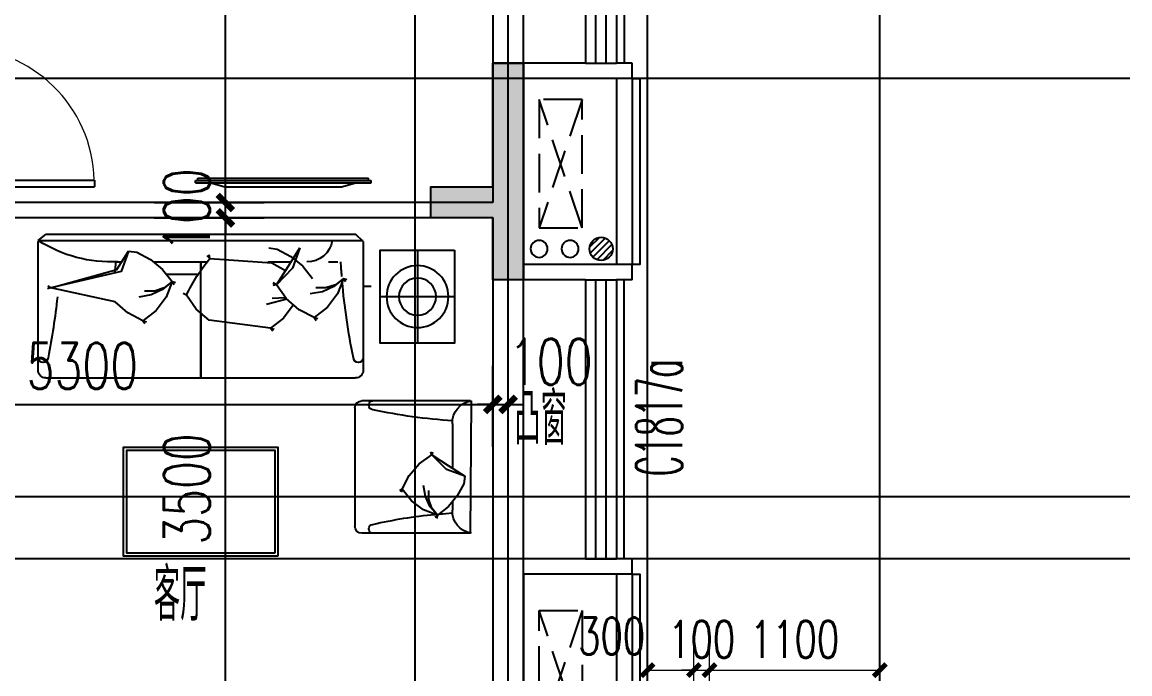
# Model space of a CAD drawing. Extents: x -129588 to 17450, y 1144 to 109436.
# Drawn here: x -1652 to 5501, y 88655 to 92862 of the extents above; entities that cross this region are included whole.
import ezdxf

# ---------------------------------------------------------------- set-up
doc = ezdxf.new("R2010")
doc.units = 0
doc.header["$LTSCALE"] = 1000
doc.header["$MEASUREMENT"] = 0
doc.linetypes.add('DASH', pattern=[0.35, 0.25, -0.1])
for name, color, linetype in [('_S-YS(雨水管)', 3, 'Continuous'), ('_S-空调立管', 7, 'Continuous'), ('A-看线', 105, 'Continuous'), ('A-空调室外机', 5, 'DASH'), ('A-第三道尺寸线', 105, 'Continuous'), ('A-线脚看线', 9, 'Continuous'), ('DOTE', 16, 'Continuous'), ('NL', 5, 'Continuous'), ('PUB_HATCH', 8, 'Continuous'), ('PUB_TEXT', 7, 'Continuous'), ('WALL', 2, 'Continuous'), ('WINDOW', 4, 'Continuous'), ('WINDOW_TEXT', 7, 'Continuous'), ('剪力墙', 6, 'Continuous'), ('栏杆', 142, 'Continuous')]:
    doc.layers.add(name, color=color, linetype=linetype)
for name, color, linetype, plot in [('A-area(算全面积)', 21, 'Continuous', False), ('A-area(算半面积)', 23, 'Continuous', False), ('A-FUR', 8, 'Continuous', False)]:
    doc.layers.add(name, color=color, linetype=linetype, plot=plot)
doc.layers.add('A-第四道尺寸线(线脚尺寸)', color=105, linetype='Continuous', lineweight=5)
doc.styles.add('_TCH_DIM_T3', font='SIMPLEX.shx', dxfattribs={"width": 0.705882, "bigfont": 'GBCBIG.shx'})
doc.styles.add('_TCH_WINDOW', font='SIMPLEX.shx', dxfattribs={"width": 0.7, "height": 3.5, "bigfont": 'GBCBIG.shx'})
doc.styles.get("Standard").update_dxf_attribs({"font": 'gbenor.shx', "width": 0.7, "bigfont": 'gbcbig.shx'})
doc.dimstyles.new('_TCH_ARCH&&100', dxfattribs={"dimtxt": 297.5, "dimasz": 100, "dimexe": 250, "dimexo": 300, "dimgap": 100, "dimtad": 1, "dimdec": 0, "dimzin": 0, "dimdsep": 46, "dimtxsty": '_TCH_DIM_T3', "dimblk": 'ARCHTICK', "dimcen": 0.09, "dimclrt": 7, "dimazin": 2, "dimtfac": 1, "dimtdec": 0, "dimtix": 1, "dimtmove": 2, "dimatfit": 3, "dimfxl": 0, "dimtolj": 1, "dimtzin": 0, "dimarcsym": 0})
doc.dimstyles.new('_TCH_ARCH&&80', dxfattribs={"dimtxt": 238, "dimasz": 80, "dimexe": 200, "dimexo": 240, "dimgap": 80, "dimtad": 1, "dimdec": 0, "dimzin": 0, "dimdsep": 46, "dimtxsty": '_TCH_DIM_T3', "dimblk": 'ARCHTICK', "dimcen": 0.09, "dimclrt": 7, "dimazin": 2, "dimtfac": 1, "dimtdec": 0, "dimtix": 1, "dimtmove": 2, "dimatfit": 3, "dimfxl": 0, "dimtolj": 1, "dimtzin": 0, "dimarcsym": 0})

# ---------------------------------------------------------------- blocks, each defined once
blk = doc.blocks.new('zhouxianssceng0329')
at = {"layer": 'DOTE'}
for p, q in [((886.3, 144298.2), (886.3, 156469.4)), ((1486.3, 147398.2), (1486.3, 156469.4)), ((3886.3, 132089.9), (3886.3, 156469.4)), ((5501.3, 151898.2), (-20013.7, 151898.2)), ((5501.3, 149198.2), (-22013.7, 149198.2)), ((5501.3, 148798.2), (-44988.6, 148798.2))]:
    blk.add_line(p, q, dxfattribs=at)
blk = doc.blocks.new('jgjlq030328')
at = {"layer": 'PUB_HATCH'}
blk.add_hatch(color=256, dxfattribs=at).paths.add_polyline_path([(-244735, 25511.9), (-244735, 24111.9), (-244935, 24111.9), (-244935, 24511.9), (-245335, 24511.9), (-245335, 24711.9), (-244935, 24711.9), (-244935, 25511.9)])
at = {"layer": '剪力墙'}
blk.add_lwpolyline([(-244735, 25511.9), (-244735, 24111.9), (-244935, 24111.9), (-244935, 24511.9), (-245335, 24511.9), (-245335, 24711.9), (-244935, 24711.9), (-244935, 25511.9)], close=True, dxfattribs=at)
blk = doc.blocks.new('A$C40FB7DD8')
at = {"layer": 'A-FUR'}
for p, q in [((41.5, 2879.3), (0, 2829.3)), ((41.5, 2879.3), (41.5, 780.5)), ((878.2, 2880.5), (48.2, 2880.5)), ((878.2, 2880.5), (48.2, 2880.5)), ((0, 2829.3), (0, 830.5)), ((928.2, 2830.5), (928.2, 830.5)), ((928.2, 2830.5), (928.2, 830.5)), ((178.2, 2380.5), (178.2, 2340.1)), ((178.2, 2380.5), (178.2, 2340.1)), ((178.2, 2136.3), (178.2, 1788.7)), ((178.2, 2136.3), (178.2, 1788.7)), ((258.2, 2052.9), (258.2, 1846.2)), ((258.2, 2052.9), (258.2, 1846.2)), ((928.2, 1830.5), (178.2, 1830.5)), ((178.2, 1830.5), (234.9, 1830.5)), ((928.2, 1830.5), (178.2, 1830.5)), ((178.2, 1830.5), (234.9, 1830.5)), ((508.2, 1830.5), (928.2, 1830.5)), ((508.2, 1830.5), (928.2, 1830.5)), ((178.2, 1396.7), (178.2, 1246.9)), ((178.2, 1396.7), (178.2, 1246.9)), ((178.2, 1005.8), (178.2, 945.4)), ((178.2, 1005.8), (178.2, 945.4)), ((48.2, 780.5), (0, 830.5)), ((1075.8, 88.2), (1075.8, 790.2)), ((1120.8, 835.2), (1885.8, 835.2)), ((1930.8, 88.2), (1930.8, 790.2)), ((48.2, 780.5), (878.2, 780.5)), ((48.2, 780.5), (878.2, 780.5)), ((403.2, 670.5), (403.2, 190.5)), ((403.2, 670.5), (403.2, 190.5)), ((103.2, 430.5), (703.2, 430.5)), ((1224.3, 205.2), (1511.1, 205.2)), ((1728.1, 205.2), (1782.4, 205.2)), ((1930.8, 88.2), (1076.9, 82.1))]:
    blk.add_line(p, q, dxfattribs=at)
for points in [[(108.7, 2296.4), (240.3, 2344.4), (346.7, 2797.9), (228.5, 2371.8), (108.7, 2296.4)], [(108.7, 2296.4), (240.3, 2344.4), (346.7, 2797.9), (228.5, 2371.8), (108.7, 2296.4)], [(346.7, 2797.9), (335.5, 2818.2)], [(346.7, 2797.9), (335.5, 2818.2)], [(346.7, 2797.9), (351.9, 2820.8)], [(346.7, 2797.9), (351.9, 2820.8)], [(558.7, 2203.4), (508, 2301.4), (436, 2383.9), (346.7, 2797.9)], [(558.7, 2203.4), (508, 2301.4), (436, 2383.9), (346.7, 2797.9)], [(108.7, 2296.4), (116.7, 2242), (163.4, 2154.2), (227.2, 2077.4), (306.1, 2015.1)], [(108.7, 2296.4), (116.7, 2242), (163.4, 2154.2), (227.2, 2077.4), (306.1, 2015.1)], [(306.1, 2015.1), (358.2, 2076.9), (392.2, 2149.6), (406.1, 2229.1)], [(306.1, 2015.1), (358.2, 2076.9), (392.2, 2149.6), (406.1, 2229.1)], [(306.1, 2015.1), (406.1, 2054.1), (492.6, 2118.4), (558.7, 2203.4), (577.5, 2190.4)], [(306.1, 2015.1), (406.1, 2054.1), (492.6, 2118.4), (558.7, 2203.4), (577.5, 2190.4)], [(306.1, 2015.1), (346.8, 2066.1), (367.7, 2128.1), (367.2, 2193.4)], [(306.1, 2015.1), (346.8, 2066.1), (367.7, 2128.1), (367.2, 2193.4)], [(558.7, 2203.4), (564.9, 2180.8)], [(558.7, 2203.4), (564.9, 2180.8)], [(306.1, 2015.1), (312.3, 1992.4)], [(306.1, 2015.1), (324.9, 2002.1)], [(306.1, 2015.1), (312.3, 1992.4)], [(306.1, 2015.1), (324.9, 2002.1)], [(394.2, 1922.8), (383.8, 1943.3)], [(394.2, 1922.8), (383.8, 1943.3)], [(606, 1379.1), (555.5, 1776.4), (483.5, 1858.8), (394.2, 1922.8)], [(606, 1379.1), (555.5, 1776.4), (483.5, 1858.8), (394.2, 1922.8)], [(157, 1771.5), (140.8, 1789.4)], [(157, 1771.5), (140.8, 1789.4)], [(157, 1771.5), (133.8, 1775)], [(157, 1771.5), (133.8, 1775)], [(157, 1771.5), (185.8, 1370.1), (234.4, 1282.6)], [(157, 1771.5), (185.8, 1370.1), (234.4, 1282.6)], [(88.4, 1390.3), (96.4, 1335.9), (143.1, 1248.1), (206.9, 1171.3), (285.8, 1109)], [(88.4, 1390.3), (96.4, 1335.9), (143.1, 1248.1), (206.9, 1171.3), (285.8, 1109)], [(326.4, 1341.9), (315.2, 1362.1)], [(326.4, 1341.9), (315.2, 1362.1)], [(326.4, 1341.9), (331.6, 1364.7)], [(326.4, 1341.9), (331.6, 1364.7)], [(411, 1282.1), (415.4, 1368.5)], [(411, 1282.1), (415.4, 1368.5)], [(419, 1274.8), (454.1, 1405)], [(419, 1274.8), (454.1, 1405)], [(459.1, 1232.4), (542.6, 1295.7), (606, 1379.1)], [(459.1, 1232.4), (542.6, 1295.7), (606, 1379.1)], [(606, 1379.1), (624.9, 1365.3)], [(606, 1379.1), (612.4, 1355.7)], [(606, 1379.1), (624.9, 1365.3)], [(606, 1379.1), (612.4, 1355.7)], [(88.4, 1190.3), (220, 1238.3), (326.4, 1341.9), (208.2, 1265.8), (88.4, 1190.3)], [(88.4, 1190.3), (220, 1238.3), (326.4, 1341.9), (208.2, 1265.8), (88.4, 1190.3)], [(538.4, 1097.4), (487.7, 1195.4), (415.6, 1277.8), (326.4, 1341.9)], [(538.4, 1097.4), (487.7, 1195.4), (415.6, 1277.8), (326.4, 1341.9)], [(285.8, 909), (337.8, 970.9), (371.8, 1043.5), (385.7, 1123)], [(285.8, 909), (337.8, 970.9), (371.8, 1043.5), (385.7, 1123)], [(285.8, 909), (385.8, 948.1), (472.2, 1012.4), (538.4, 1097.4), (557.1, 1084.4)], [(285.8, 909), (385.8, 948.1), (472.2, 1012.4), (538.4, 1097.4), (557.1, 1084.4)], [(285.8, 909), (326.5, 960), (347.4, 1022.1), (346.9, 1087.3)], [(285.8, 909), (326.5, 960), (347.4, 1022.1), (346.9, 1087.3)], [(538.4, 1097.4), (544.5, 1074.7)], [(538.4, 1097.4), (544.5, 1074.7)], [(285.8, 909), (291.9, 886.4)], [(285.8, 909), (304.5, 896)], [(285.8, 909), (291.9, 886.4)], [(285.8, 909), (304.5, 896)], [(335.5, 780.5), (335.5, 730.5)], [(1645.6, 529.3), (1557.4, 483.7), (1483.2, 418.8), (1425.6, 338.5)], [(1815.1, 302), (1780, 391.9), (1722.1, 469.8), (1645.6, 529.3), (1657.4, 546.2)], [(1645.6, 529.3), (1666, 534.9)], [(1815.1, 302), (1759.5, 348.8), (1694.1, 379.4), (1622.5, 391.9)], [(1425.6, 338.5), (1405, 343.2)], [(1425.6, 338.5), (1407.4, 328.4)], [(1562, 124.3), (1518.8, 242.7), (1425.6, 338.5), (1494.1, 232.2), (1562, 124.3)], [(1562, 124.3), (1610.9, 131.5), (1689.9, 173.5), (1759.1, 230.9), (1815.1, 302)], [(1815.1, 302), (1769.3, 338.6), (1713.4, 357.4), (1654.7, 356.9)], [(1815.1, 302), (1826.9, 318.8)], [(1815.1, 302), (1835.5, 307.5)]]:
    blk.add_lwpolyline(points, dxfattribs=at)
for points in [[(2077.4, 1330.5), (1377.4, 1330.5), (1377.4, 2330.5), (2077.4, 2330.5)], [(2057.4, 1350.5), (1397.4, 1350.5), (1397.4, 2310.5), (2057.4, 2310.5)], [(103.2, 190.5), (703.2, 190.5), (703.2, 670.5), (103.2, 670.5)], [(103.2, 190.5), (703.2, 190.5), (703.2, 670.5), (103.2, 670.5)]]:
    blk.add_lwpolyline(points, close=True, dxfattribs=at)
for radius in [200, 200, 120, 120]:
    blk.add_circle((403.2, 430.5), radius, dxfattribs=at)
for centre, radius, start, end in [((-691.2, 2409.1), 870.5, 357.129, 32.68925), ((-691.2, 2409.1), 870.5, 357.129, 32.68925), ((796.2, 2848.5), 32, 272.87671, 87.12329), ((796.2, 2848.5), 32, 272.87671, 87.12329), ((878.2, 2830.5), 50, 0, 90), ((878.2, 2830.5), 50, 0, 90), ((-79.7, 7198.9), 4469.4, 276.22845, 281.32246), ((-79.7, 7198.9), 4469.4, 276.22845, 281.32246), ((17.7, 4838), 2462.8, 273.73773, 275.43738), ((17.7, 4838), 2462.8, 273.73773, 275.43738), ((893.1, 878.9), 1157, 115.54225, 129.51011), ((893.1, 878.9), 1157, 115.54225, 129.51011), ((20.8, 1137.9), 157.6, 277.53796, 2.71358), ((20.8, 1137.9), 157.6, 277.53796, 2.71358), ((-20, -2497.3), 3428.8, 85.0947, 86.69097), ((-20, -2497.3), 3428.8, 85.0947, 86.69097), ((-55.1, -3291.8), 4223.3, 78.34832, 85.12174), ((-55.1, -3291.8), 4223.3, 78.34832, 85.12174), ((796.2, 812.4), 32, 272.87671, 87.12329), ((796.2, 812.4), 32, 272.87671, 87.12329), ((878.2, 830.5), 50, 270, 0), ((878.2, 830.5), 50, 270, 0), ((1120.8, 790.2), 45, 90, 180), ((1120.8, 790.2), 45, 90, 180), ((1885.8, 790.2), 45, 0, 90), ((1104.6, 716.4), 28.8, 2.87671, 177.12329), ((1104.6, 716.4), 28.8, 2.87671, 177.12329), ((-2199, -8.8), 3410.7, 3.59076, 12.30096), ((-2199, -8.8), 3410.7, 3.59076, 12.30096), ((4880.8, 26.8), 3085.9, 167.06015, 174.57772), ((1902.1, 716.4), 28.8, 2.87671, 177.12329), ((4880.8, 26.8), 3085.9, 175.0947, 176.69097), ((1217.6, 63.5), 141.9, 87.28642, 172.46204), ((1789.1, 63.5), 141.9, 7.53796, 92.71358)]:
    blk.add_arc(centre, radius, start, end, dxfattribs=at)
blk = doc.blocks.new('32Y54')
at = {"linetype": 'DASH', "ltscale": 20}
for p, q in [((-6926.5, 151563.5), (-6926.5, 152666.1)), ((-6911.2, 152666.1), (-6926.5, 152666.1)), ((-6911.2, 151548.5), (-6911.2, 152682.5)), ((-6911.2, 151548.5), (-6911.2, 152682.5)), ((-6896.2, 152682.5), (-6911.2, 152682.5)), ((-6896.2, 151548.5), (-6896.2, 152682.5)), ((-6896.2, 152590), (-6868.9, 152491.4)), ((-6868.9, 152491.4), (-6868.9, 151747.1)), ((-6896.2, 151648.5), (-6868.9, 151747.1)), ((-6896.2, 151548.5), (-6911.2, 151548.5))]:
    blk.add_line(p, q, dxfattribs=at)
at = {"linetype": 'ByBlock', "ltscale": 20}
blk.add_line((-6911.2, 151563.5), (-6926.5, 151563.5), dxfattribs=at)
blk = doc.blocks.new('ktswaj')
at = {"linetype": 'DASH'}
blk.add_lwpolyline([(15990.1, 179082.6), (15990.1, 178253.3), (16268.4, 178253.3), (16268.4, 179082.6)], close=True, dxfattribs=at)
for points in [[(15990.1, 179082.6), (16268.4, 178253.3)], [(15990.1, 178253.3), (16268.4, 179082.6)]]:
    blk.add_lwpolyline(points, dxfattribs=at)
blk = doc.blocks.new('$TCHSYS$WIN2D')
for p, q in [((-0.5, 0.5), (0.5, 0.5)), ((-0.5, 0.5), (-0.5, -0.5)), ((0.5, 0.5), (0.5, -0.5)), ((0.5, 0.1667), (-0.5, 0.1667)), ((0.5, -0.1667), (-0.5, -0.1667)), ((-0.5, -0.5), (0.5, -0.5))]:
    blk.add_line(p, q)
blk = doc.blocks.new('$DorLib2D$00000001')
for p, q in [((0.45, 0.975), (0.5, 0.975)), ((0.45, 0), (0.45, 0.975)), ((0.5, 0), (0.5, 0.975)), ((0.5, 0), (0.45, 0))]:
    blk.add_line(p, q)
at = {"lineweight": 13}
blk.add_arc((0.475, 0), 0.975, 91.46928, 180, dxfattribs=at)
blk = doc.blocks.new('_ArchTick')
at = {"color": 0, "linetype": 'ByBlock', "const_width": 0.4}
blk.add_lwpolyline([(-0.5, -0.5), (0.5, 0.5)], dxfattribs=at)
blk = doc.blocks.new('*D1097')
at = {"layer": 'A-第三道尺寸线', "color": 0, "lineweight": -2, "transparency": 16777216}
for p, q in [((8680, 183711.7), (9389.2, 183711.7)), ((9139.2, 180211.7), (9139.2, 183711.7)), ((8680, 180211.7), (9389.2, 180211.7))]:
    blk.add_line(p, q, dxfattribs=at)
at = {"layer": 'Defpoints', "color": 0, "transparency": 16777216}
for p in [(8380, 183711.7), (9139.2, 183711.7), (8380, 180211.7)]:
    blk.add_point(p, dxfattribs=at)
at = {"layer": 'A-第三道尺寸线', "color": 0, "lineweight": -2, "transparency": 16777216, "xscale": 100, "yscale": 100, "zscale": 100}
for p, rotation in [((9139.2, 183711.7), 90), ((9139.2, 180211.7), 270)]:
    blk.add_blockref('_ArchTick', p, dxfattribs=dict(at, rotation=rotation))
at = {"layer": 'A-第三道尺寸线', "color": 7, "transparency": 16777216, "insert": (8890.5, 181961.7), "char_height": 297.5, "attachment_point": 5, "rotation": 90, "style": '_TCH_DIM_T3'}
blk.add_mtext('\\A1;3500', dxfattribs=at)
blk = doc.blocks.new('*D1098')
at = {"layer": 'A-第三道尺寸线', "color": 0, "lineweight": -2, "transparency": 16777216}
for p, q in [((9139.2, 180211.7), (9139.2, 180311.7)), ((8680, 180211.7), (9389.2, 180211.7)), ((9139.2, 180111.7), (9139.2, 180211.7)), ((8680, 180111.7), (9389.2, 180111.7)), ((9139.2, 180111.7), (9139.2, 180011.7))]:
    blk.add_line(p, q, dxfattribs=at)
at = {"layer": 'Defpoints', "color": 0, "transparency": 16777216}
for p in [(8380, 180211.7), (9139.2, 180211.7), (8380, 180111.7)]:
    blk.add_point(p, dxfattribs=at)
at = {"layer": 'A-第三道尺寸线', "color": 0, "lineweight": -2, "transparency": 16777216, "xscale": 100, "yscale": 100, "zscale": 100}
for p, rotation in [((9139.2, 180211.7), 270), ((9139.2, 180111.7), 90)]:
    blk.add_blockref('_ArchTick', p, dxfattribs=dict(at, rotation=rotation))
at = {"layer": 'A-第三道尺寸线', "color": 7, "transparency": 16777216, "insert": (8890.5, 180161.7), "char_height": 297.5, "attachment_point": 5, "rotation": 90, "style": '_TCH_DIM_T3'}
blk.add_mtext('\\A1;100', dxfattribs=at)
blk = doc.blocks.new('*D1099')
at = {"layer": 'A-第三道尺寸线', "color": 0, "lineweight": -2, "transparency": 16777216}
for p, q in [((8680, 180111.7), (9389.2, 180111.7)), ((9139.2, 176611.7), (9139.2, 180111.7)), ((8680, 176611.7), (9389.2, 176611.7))]:
    blk.add_line(p, q, dxfattribs=at)
at = {"layer": 'Defpoints', "color": 0, "transparency": 16777216}
for p in [(8380, 180111.7), (9139.2, 180111.7), (8380, 176611.7)]:
    blk.add_point(p, dxfattribs=at)
at = {"layer": 'A-第三道尺寸线', "color": 0, "lineweight": -2, "transparency": 16777216, "xscale": 100, "yscale": 100, "zscale": 100}
for p, rotation in [((9139.2, 180111.7), 90), ((9139.2, 176611.7), 270)]:
    blk.add_blockref('_ArchTick', p, dxfattribs=dict(at, rotation=rotation))
at = {"layer": 'A-第三道尺寸线', "color": 7, "transparency": 16777216, "insert": (8890.5, 178361.7), "char_height": 297.5, "attachment_point": 5, "rotation": 90, "style": '_TCH_DIM_T3'}
blk.add_mtext('\\A1;3500', dxfattribs=at)
blk = doc.blocks.new('*D1114')
at = {"layer": 'A-第三道尺寸线', "color": 0, "lineweight": -2, "transparency": 16777216}
for p, q in [((5565.9, 178634.2), (5565.9, 179158)), ((10865.5, 178634.2), (10865.5, 179158)), ((5565.9, 178908), (10865.5, 178908))]:
    blk.add_line(p, q, dxfattribs=at)
at = {"layer": 'Defpoints', "color": 0, "transparency": 16777216}
for p in [(10865.5, 178908), (5565.9, 178334.2), (10865.5, 178334.2)]:
    blk.add_point(p, dxfattribs=at)
at = {"layer": 'A-第三道尺寸线', "color": 0, "lineweight": -2, "transparency": 16777216, "xscale": 100, "yscale": 100, "zscale": 100, "rotation": 180}
blk.add_blockref('_ArchTick', (5565.9, 178908), dxfattribs=at)
at = {"layer": 'A-第三道尺寸线', "color": 0, "lineweight": -2, "transparency": 16777216, "xscale": 100, "yscale": 100, "zscale": 100}
blk.add_blockref('_ArchTick', (10865.5, 178908), dxfattribs=at)
at = {"layer": 'A-第三道尺寸线', "color": 7, "transparency": 16777216, "insert": (8215.7, 179156.8), "char_height": 297.5, "attachment_point": 5, "style": '_TCH_DIM_T3'}
blk.add_mtext('\\A1;5300', dxfattribs=at)
blk = doc.blocks.new('*D1115')
at = {"layer": 'A-第三道尺寸线', "color": 0, "lineweight": -2, "transparency": 16777216}
for p, q in [((10865.5, 178634.2), (10865.5, 179158)), ((10965.5, 178634.2), (10965.5, 179158)), ((10865.5, 178908), (10765.5, 178908)), ((10865.5, 178908), (10965.5, 178908)), ((10965.5, 178908), (11065.5, 178908))]:
    blk.add_line(p, q, dxfattribs=at)
at = {"layer": 'Defpoints', "color": 0, "transparency": 16777216}
for p in [(10965.5, 178908), (10865.5, 178334.2), (10965.5, 178334.2)]:
    blk.add_point(p, dxfattribs=at)
at = {"layer": 'A-第三道尺寸线', "color": 0, "lineweight": -2, "transparency": 16777216, "xscale": 100, "yscale": 100, "zscale": 100}
blk.add_blockref('_ArchTick', (10865.5, 178908), dxfattribs=at)
at = {"layer": 'A-第三道尺寸线', "color": 0, "lineweight": -2, "transparency": 16777216, "xscale": 100, "yscale": 100, "zscale": 100, "rotation": 180}
blk.add_blockref('_ArchTick', (10965.5, 178908), dxfattribs=at)
at = {"layer": 'A-第三道尺寸线', "color": 7, "transparency": 16777216, "insert": (11240.5, 179183), "char_height": 297.5, "attachment_point": 5, "style": '_TCH_DIM_T3'}
blk.add_mtext('\\A1;100', dxfattribs=at)
blk = doc.blocks.new('ssxianjiao0329')
at = {"layer": 'A-线脚看线'}
for points in [[(2236.3, 153798.2), (2236.3, 151998.2)], [(2286.3, 151898.2), (2336.3, 151898.2), (2336.3, 150698.2), (2286.3, 150698.2)], [(2236.3, 148798.2), (2236.3, 150598.2)], [(2286.3, 148698.2), (2336.3, 148698.2), (2336.3, 147498.2)]]:
    blk.add_lwpolyline(points, dxfattribs=at)
blk = doc.blocks.new('*D1567')
at = {"layer": 'A-第四道尺寸线(线脚尺寸)', "color": 0, "lineweight": -2, "transparency": 16777216}
for p, q in [((2386.3, 88438.2), (2386.3, 88878.8)), ((2686.3, 88438.2), (2686.3, 88878.8)), ((2386.3, 88678.8), (2686.3, 88678.8))]:
    blk.add_line(p, q, dxfattribs=at)
at = {"layer": 'Defpoints', "color": 0, "transparency": 16777216}
for p in [(2686.3, 88678.8), (2386.3, 88198.2), (2686.3, 88198.2)]:
    blk.add_point(p, dxfattribs=at)
at = {"layer": 'A-第四道尺寸线(线脚尺寸)', "color": 0, "lineweight": -2, "transparency": 16777216, "xscale": 80, "yscale": 80, "zscale": 80, "rotation": 180}
blk.add_blockref('_ArchTick', (2386.3, 88678.8), dxfattribs=at)
at = {"layer": 'A-第四道尺寸线(线脚尺寸)', "color": 0, "lineweight": -2, "transparency": 16777216, "xscale": 80, "yscale": 80, "zscale": 80}
blk.add_blockref('_ArchTick', (2686.3, 88678.8), dxfattribs=at)
at = {"layer": 'A-第四道尺寸线(线脚尺寸)', "color": 7, "transparency": 16777216, "insert": (2155.1, 88898.8), "char_height": 238, "attachment_point": 5, "style": '_TCH_DIM_T3'}
blk.add_mtext('\\A1;300', dxfattribs=at)
blk = doc.blocks.new('*D1568')
at = {"layer": 'A-第四道尺寸线(线脚尺寸)', "color": 0, "lineweight": -2, "transparency": 16777216}
for p, q in [((2686.3, 88438.2), (2686.3, 88878.8)), ((2786.3, 88438.2), (2786.3, 88878.8)), ((2686.3, 88678.8), (2606.3, 88678.8)), ((2686.3, 88678.8), (2786.3, 88678.8)), ((2786.3, 88678.8), (2866.3, 88678.8))]:
    blk.add_line(p, q, dxfattribs=at)
at = {"layer": 'Defpoints', "color": 0, "transparency": 16777216}
for p in [(2786.3, 88678.8), (2686.3, 88198.2), (2786.3, 88198.2)]:
    blk.add_point(p, dxfattribs=at)
at = {"layer": 'A-第四道尺寸线(线脚尺寸)', "color": 0, "lineweight": -2, "transparency": 16777216, "xscale": 80, "yscale": 80, "zscale": 80}
blk.add_blockref('_ArchTick', (2686.3, 88678.8), dxfattribs=at)
at = {"layer": 'A-第四道尺寸线(线脚尺寸)', "color": 0, "lineweight": -2, "transparency": 16777216, "xscale": 80, "yscale": 80, "zscale": 80, "rotation": 180}
blk.add_blockref('_ArchTick', (2786.3, 88678.8), dxfattribs=at)
at = {"layer": 'A-第四道尺寸线(线脚尺寸)', "color": 7, "transparency": 16777216, "insert": (2736.3, 88877.8), "char_height": 238, "attachment_point": 5, "style": '_TCH_DIM_T3'}
blk.add_mtext('\\A1;100', dxfattribs=at)
blk = doc.blocks.new('*D1569')
at = {"layer": 'A-第四道尺寸线(线脚尺寸)', "color": 0, "lineweight": -2, "transparency": 16777216}
for p, q in [((2786.3, 88438.2), (2786.3, 88878.8)), ((3886.3, 88438.2), (3886.3, 88878.8)), ((2786.3, 88678.8), (3886.3, 88678.8))]:
    blk.add_line(p, q, dxfattribs=at)
at = {"layer": 'Defpoints', "color": 0, "transparency": 16777216}
for p in [(3886.3, 88678.8), (2786.3, 88198.2), (3886.3, 88198.2)]:
    blk.add_point(p, dxfattribs=at)
at = {"layer": 'A-第四道尺寸线(线脚尺寸)', "color": 0, "lineweight": -2, "transparency": 16777216, "xscale": 80, "yscale": 80, "zscale": 80, "rotation": 180}
blk.add_blockref('_ArchTick', (2786.3, 88678.8), dxfattribs=at)
at = {"layer": 'A-第四道尺寸线(线脚尺寸)', "color": 0, "lineweight": -2, "transparency": 16777216, "xscale": 80, "yscale": 80, "zscale": 80}
blk.add_blockref('_ArchTick', (3886.3, 88678.8), dxfattribs=at)
at = {"layer": 'A-第四道尺寸线(线脚尺寸)', "color": 7, "transparency": 16777216, "insert": (3336.3, 88877.8), "char_height": 238, "attachment_point": 5, "style": '_TCH_DIM_T3'}
blk.add_mtext('\\A1;1100', dxfattribs=at)
blk = doc.blocks.new('_LV13')
at = {"color": 0}
for p, q in [((-0.071, 0.495), (-0.495, 0.071)), ((0.183, 0.465), (-0.465, -0.183)), ((0.354, 0.354), (-0.354, -0.354)), ((0.465, 0.183), (-0.183, -0.465)), ((0.495, -0.071), (0.071, -0.495))]:
    blk.add_line(p, q, dxfattribs=at)
blk.add_circle((0, 0), 0.5)
blk = doc.blocks.new('jfajjkjkjh')
at = {"layer": '_S-YS(雨水管)'}
blk.add_lwpolyline([(-74363.3, 58020.6, 1), (-74473.3, 58020.6, 1)], format="xyb", close=True, dxfattribs=at)
at = {"layer": '_S-空调立管'}
blk.add_lwpolyline([(-74163.3, 58020.6, 1), (-74273.3, 58020.6, 1)], format="xyb", close=True, dxfattribs=at)
at = {"layer": 'NL', "ltscale": 0.5, "extrusion": (0, 0, -1), "xscale": -150, "yscale": 150, "zscale": -150}
blk.add_blockref('_LV13', (74018.3, 58020.6), dxfattribs=at)
blk = doc.blocks.new('a6huxing 0323')
at = {"layer": 'A-看线'}
for points in [[(10865.5, 182911.7), (10865.5, 181111.7)], [(10865.5, 179711.7), (10865.5, 177911.7)]]:
    blk.add_lwpolyline(points, dxfattribs=at)
at = {"layer": 'WALL'}
for p, q in [((10865.5, 181111.7), (10865.5, 180211.7)), ((11465.5, 181111.7), (10865.5, 181111.7)), ((11465.5, 181111.7), (11665.5, 181111.7)), ((11765.5, 181111.7), (11665.5, 181111.7)), ((11765.5, 181011.7), (11765.5, 181111.7)), ((11065.5, 181011.7), (11065.5, 180211.7)), ((11565.5, 181011.7), (11065.5, 181011.7)), ((11765.5, 181011.7), (11565.5, 181011.7)), ((10865.5, 180211.7), (7465.5, 180211.7)), ((11065.5, 180211.7), (11065.5, 179811.7)), ((10865.5, 180111.7), (7365.5, 180111.7)), ((10865.5, 180111.7), (10865.5, 179711.7)), ((11565.5, 179811.7), (11065.5, 179811.7)), ((11765.5, 179811.7), (11565.5, 179811.7)), ((11765.5, 179711.7), (11765.5, 179811.7)), ((11465.5, 179711.7), (10865.5, 179711.7)), ((11465.5, 179711.7), (11665.5, 179711.7)), ((11765.5, 179711.7), (11665.5, 179711.7)), ((10865.5, 177911.7), (10865.5, 176611.7)), ((11465.5, 177911.7), (10865.5, 177911.7)), ((11465.5, 177911.7), (11665.5, 177911.7)), ((11765.5, 177911.7), (11665.5, 177911.7)), ((11765.5, 177811.7), (11765.5, 177911.7)), ((11065.5, 177811.7), (11065.5, 176411.7)), ((11565.5, 177811.7), (11065.5, 177811.7)), ((11765.5, 177811.7), (11565.5, 177811.7))]:
    blk.add_line(p, q, dxfattribs=at)
at = {"layer": '栏杆'}
for points in [[(11665.5, 181011.7), (11665.5, 179811.7)], [(11765.5, 181011.7), (11765.5, 179811.7)], [(11665.5, 177811.7), (11665.5, 176611.7)], [(11765.5, 177811.7), (11765.5, 176611.7)]]:
    blk.add_lwpolyline(points, dxfattribs=at)
at = {"xscale": -1, "rotation": 90}
blk.add_blockref('A$C40FB7DD8', (10810.4, 180007), dxfattribs=at)
at = {"layer": 'A-FUR', "color": 8, "linetype": 'DASH', "ltscale": 0.4, "extrusion": (0, 0, -1), "xscale": -1, "zscale": -1, "rotation": 90}
blk.add_blockref('32Y54', (142602.6, 173442.6), dxfattribs=at)
at = {"layer": 'A-空调室外机', "extrusion": (0, 0, -1), "xscale": -1, "zscale": -1, "rotation": 180}
blk.add_blockref('ktswaj', (-27433.9, 359129.7), dxfattribs=at)
at = {"layer": 'A-空调室外机', "extrusion": (0, 0, -1), "zscale": -1}
blk.add_blockref('ktswaj', (-27433.9, -1506.2), dxfattribs=at)
at = {"layer": 'WINDOW'}
ref = blk.add_blockref('$TCHSYS$WIN2D', (11565.5, 182011.7), dxfattribs=dict(at, xscale=1800, yscale=-200, zscale=1800, rotation=270))
ref.add_attrib('A', 'C1817a', (12089.3, 181644.2), dxfattribs={"layer": 'WINDOW_TEXT', "height": 297.5, "rotation": 90, "style": '_TCH_WINDOW', "width": 0.494118})
ref = blk.add_blockref('$DorLib2D$00000001', (7415.5, 180761.7), dxfattribs=dict(at, xscale=900, yscale=900, zscale=900, rotation=270))
ref.add_attrib('A', 'M0923', (7239.3, 180418.7), dxfattribs={"layer": 'WINDOW_TEXT', "height": 297.5, "rotation": 90, "style": '_TCH_WINDOW', "width": 0.494118})
ref = blk.add_blockref('$TCHSYS$WIN2D', (11565.5, 178811.7), dxfattribs=dict(at, xscale=1800, yscale=-200, zscale=1800, rotation=270))
ref.add_attrib('A', 'C1817a', (12089.3, 178444.2), dxfattribs={"layer": 'WINDOW_TEXT', "height": 297.5, "rotation": 90, "style": '_TCH_WINDOW', "width": 0.494118})
at = {"layer": 'PUB_TEXT', "width": 0.7}
for s, p in [('凸窗', (11005.1, 178646)), ('客厅', (8677.2, 177510.4))]:
    blk.add_text(s, height=337.59, dxfattribs=at).set_placement(p)
at = {"layer": 'A-第三道尺寸线'}
for p1, p2, distance, picture, middle in [((8380, 180211.7), (8380, 183711.7), -759.2, '*D1097', (8890.5, 181961.7)), ((8380, 180111.7), (8380, 180211.7), -759.2, '*D1098', (8890.5, 180161.7)), ((8380, 176611.7), (8380, 180111.7), -759.2, '*D1099', (8890.5, 178361.7)), ((5565.9, 178334.2), (10865.5, 178334.2), 573.8, '*D1114', (8215.7, 179156.8))]:
    dim = blk.add_aligned_dim(p1=p1, p2=p2, distance=distance, dimstyle='_TCH_ARCH&&100', dxfattribs=at)
    dim.commit()
    dim.dimension.update_dxf_attribs({"geometry": picture, "text_midpoint": middle})
dim = blk.add_linear_dim(base=(10965.5, 178908), p1=(10865.5, 178334.2), p2=(10965.5, 178334.2), angle=0, dimstyle='_TCH_ARCH&&100', dxfattribs=at)
dim.commit()
dim.dimension.update_dxf_attribs({"geometry": '*D1115', "text_midpoint": (11240.5, 179183), "dimtype": 161})
blk = doc.blocks.new('34cengxianjiao0427')
at = {"layer": 'A-第四道尺寸线(线脚尺寸)'}
dim = blk.add_linear_dim(base=(2686.3, 88678.8), p1=(2386.3, 88198.2), p2=(2686.3, 88198.2), angle=360, dimstyle='_TCH_ARCH&&80', dxfattribs=at)
dim.commit()
dim.dimension.update_dxf_attribs({"geometry": '*D1567', "text_midpoint": (2155.1, 88898.8), "dimtype": 161})
for p1, p2, picture, middle in [((2686.3, 88198.2), (2786.3, 88198.2), '*D1568', (2736.3, 88877.8)), ((2786.3, 88198.2), (3886.3, 88198.2), '*D1569', (3336.3, 88877.8))]:
    dim = blk.add_aligned_dim(p1=p1, p2=p2, distance=480.6, dimstyle='_TCH_ARCH&&80', dxfattribs=at)
    dim.commit()
    dim.dimension.update_dxf_attribs({"geometry": picture, "text_midpoint": middle})

msp = doc.modelspace()

# ---------------------------------------------------------------- block references
msp.add_blockref('zhouxianssceng0329', (0, -59400))
at = {"layer": '剪力墙'}
msp.add_blockref('jgjlq030328', (246321.3, 67086.3), dxfattribs=at)

# ---------------------------------------------------------------- next in the draw order: block references
msp.add_blockref('a6huxing 0323', (-9479.2, -88513.5))

# ---------------------------------------------------------------- next in the draw order: linework, layer by layer
msp.add_lwpolyline([(-3063.7, 73298.2), (1086.3, 73298.2), (1086.3, 73398.2), (4086.3, 73398.2), (4086.3, 73998.2), (4786.3, 73998.2), (4786.3, 80698.2), (4086.3, 80698.2), (4086.3, 83998.2), (-113.7, 83998.2), (-113.7, 84698.2), (2786.3, 84698.2), (2786.3, 88198.2), (2386.3, 88198.2), (2386.3, 94598.2), (1686.3, 94598.2), (1686.3, 95498.2), (-8613.7, 95498.2), (-8613.7, 92698.2), (-20213.7, 92698.2), (-20213.7, 89498.2)])
at = {"layer": 'A-area(算全面积)'}
msp.add_lwpolyline([(-404, 75098.2), (186.3, 75098.2), (186.3, 73498.2), (3986.3, 73498.2), (3986.3, 83898.2), (-213.7, 83898.2), (-213.7, 84798.2), (986.3, 84798.2), (986.3, 84798.2), (986.3, 87898.2), (1586.3, 87898.2), (1586.3, 95398.2), (-8513.7, 95398.2), (-8513.7, 92598.2), (-20113.7, 92598.2)], dxfattribs=at)

# ---------------------------------------------------------------- next in the draw order: block references
msp.add_blockref('ssxianjiao0329', (0, -59400))
at = {"layer": 'A-area(算半面积)'}
msp.add_blockref('jfajjkjkjh', (76104.6, 33377.7), dxfattribs=at)
at = {"layer": 'A-第四道尺寸线(线脚尺寸)'}
msp.add_blockref('34cengxianjiao0427', (0, 0), dxfattribs=at)

doc.saveas('drawing.dxf')
